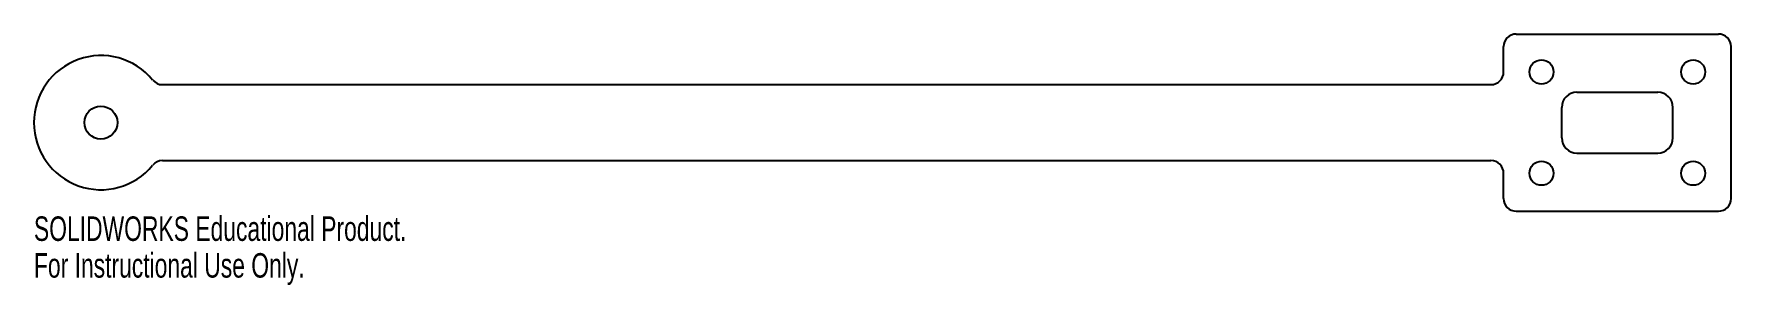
# Model space of a CAD drawing. Header units: millimetres. Extents: x -13 to 322, y -32 to 18.
import ezdxf

# ---------------------------------------------------------------- set-up
doc = ezdxf.new("R2010")
doc.units = ezdxf.units.MM
doc.styles.add('SLDTEXTSTYLE0', font='TXT', dxfattribs={"width": 0.7})

msp = doc.modelspace()

# ---------------------------------------------------------------- linework, layer by layer
at = {"color": 7, "linetype": 'Continuous', "lineweight": 25}
for p, q in [((280, 17.5), (320, 17.5)), ((277.5, 10), (277.5, 15)), ((322.5, -15), (322.5, 15)), ((12.17, 7.5), (275, 7.5)), ((292, 6), (308, 6)), ((289, -3), (289, 3)), ((311, -3), (311, 3)), ((292, -6), (308, -6)), ((12.17, -7.5), (275, -7.5)), ((277.5, -15), (277.5, -10)), ((280, -17.5), (320, -17.5))]:
    msp.add_line(p, q, dxfattribs=at)
for centre, radius in [((285, 10), 2.38), ((315, 10), 2.38), ((0, 0), 3.25), ((285, -10), 2.38), ((315, -10), 2.38)]:
    msp.add_circle(centre, radius, dxfattribs=at)
for centre, radius, start, end in [((280, 15), 2.5, 90, 180), ((320, 15), 2.5, 0, 90), ((0, 0), 13.25, 39.4141, 320.5859), ((12.17, 10), 2.5, 219.4141, 270), ((275, 10), 2.5, 270, 0), ((292, 3), 3, 90, 180), ((308, 3), 3, 0, 90), ((292, -3), 3, 180, 270), ((308, -3), 3, 270, 0), ((12.17, -10), 2.5, 90, 140.5859), ((275, -10), 2.5, 0, 90), ((280, -15), 2.5, 180, 270), ((320, -15), 2.5, 270, 0)]:
    msp.add_arc(centre, radius, start, end, dxfattribs=at)

# ---------------------------------------------------------------- texts
at = {"color": 7, "linetype": 'Continuous', "char_height": 4.8336, "attachment_point": 1, "style": 'SLDTEXTSTYLE0'}
for s, insert in [('SOLIDWORKS Educational Product.', (-13.25, -18.52)), ('For Instructional Use Only.', (-13.25, -25.77))]:
    msp.add_mtext(s, dxfattribs=dict(at, insert=insert))

doc.saveas('drawing.dxf')
